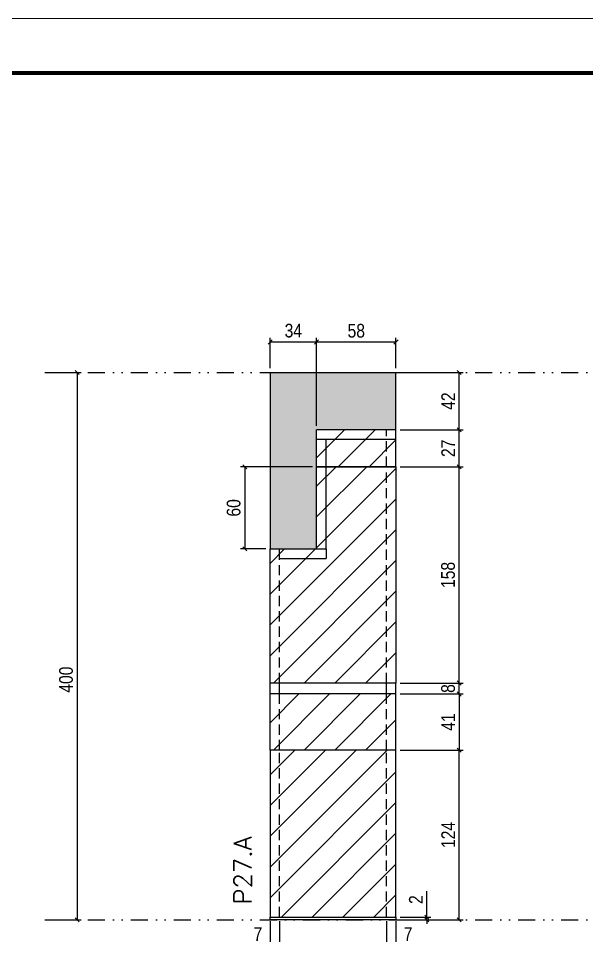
# Model space of a CAD drawing. Extents: x 28748 to 35002, y 14885 to 43501.
# Drawn here: x 29164 to 29579, y 39385 to 40055 of the extents above; entities that cross this region are included whole.
import ezdxf

# ---------------------------------------------------------------- set-up
doc = ezdxf.new("R2010")
doc.units = 0
for name, pattern in [('DASHED', [0.75, 0.5, -0.25]), ('DIVIDE2', [0.625, 0.25, -0.125, 0, -0.125, 0, -0.125]), ('HIDDEN', [0.375, 0.25, -0.125])]:
    doc.linetypes.add(name, pattern=pattern)
for name, color, linetype in [('COTA', 241, 'Continuous'), ('Nível', 160, 'Continuous'), ('Painéis', 200, 'Continuous'), ('SARR_2.2x7', 40, 'Continuous'), ('Sarrafo de Pressão', 42, 'HIDDEN')]:
    doc.layers.add(name, color=color, linetype=linetype)
for name, color, linetype, lineweight in [('Folhas', 255, 'Continuous', 9), ('Hachura', 251, 'Continuous', 9), ('SARRAFO DE PRESSAO', 251, 'DASHED', 9), ('Texto Seção', 7, 'Continuous', 15)]:
    doc.layers.add(name, color=color, linetype=linetype, lineweight=lineweight)
doc.styles.add('COTA TECNICA', font='techl___.ttf', dxfattribs={"height": 10})
doc.styles.add('COTA TECNICA-50', font='techl___.ttf', dxfattribs={"height": 10})
doc.styles.add('REGUA-120', font='ROMANS.shx', dxfattribs={"height": 15})
doc.dimstyles.new('COTA PAINEL-50', dxfattribs={"dimtxt": 10, "dimasz": 3, "dimexe": 3, "dimexo": 3, "dimgap": 3, "dimtad": 1, "dimdec": 1, "dimzin": 12, "dimdsep": 46, "dimtxsty": 'COTA TECNICA-50', "dimblk1": 'OBLIQUE', "dimblk2": 'OBLIQUE', "dimsah": 1, "dimcen": 0.9, "dimclrd": 4, "dimclre": 4, "dimclrt": 240, "dimadec": 1, "dimazin": 3, "dimtfac": 1, "dimtdec": 1, "dimtmove": 0, "dimatfit": 3, "dimfxl": 1, "dimtolj": 1, "dimtzin": 12, "dimarcsym": 0})
doc.dimstyles.new('PAINEL', dxfattribs={"dimtxt": 10, "dimasz": 3, "dimexe": 3, "dimexo": 3, "dimgap": 3, "dimtad": 1, "dimdec": 1, "dimzin": 12, "dimdsep": 46, "dimtxsty": 'COTA TECNICA', "dimblk1": 'OBLIQUE', "dimblk2": 'OBLIQUE', "dimsah": 1, "dimcen": 0.9, "dimclrd": 4, "dimclre": 4, "dimclrt": 240, "dimadec": 1, "dimazin": 3, "dimtfac": 1, "dimtdec": 1, "dimtmove": 0, "dimatfit": 3, "dimfxl": 1, "dimtolj": 1, "dimtzin": 12, "dimarcsym": 0})

# ---------------------------------------------------------------- blocks, each defined once
blk = doc.blocks.new('9999999999')
at = {"layer": 'Folhas'}
blk.add_lwpolyline([(98138.98, 34190.21), (99623.98, 34190.21), (99623.98, 35240.21), (98138.98, 35240.21)], close=True, dxfattribs=at)
at = {"layer": 'Folhas', "color": 30, "const_width": 3}
blk.add_lwpolyline([(98213.98, 34230.21), (99583.98, 34230.21), (99583.98, 35200.21), (98213.98, 35200.21)], close=True, dxfattribs=at)
blk = doc.blocks.new('_Oblique')
at = {"color": 0, "linetype": 'ByBlock', "lineweight": -2}
blk.add_line((-0.5, -0.5), (0.5, 0.5), dxfattribs=at)
blk = doc.blocks.new('*D1431')
at = {"layer": 'COTA', "color": 4, "linetype": 'ByBlock', "lineweight": -2, "transparency": 16777216}
for p, q in [((29186, 39796.3), (29209.72, 39796.3)), ((29206.72, 39796.3), (29206.72, 39396.3)), ((29186, 39396.3), (29209.72, 39396.3))]:
    blk.add_line(p, q, dxfattribs=at)
at = {"layer": 'Defpoints', "color": 0, "linetype": 'ByBlock', "transparency": 16777216}
for p in [(29183, 39796.3), (29183, 39396.3), (29206.72, 39396.3)]:
    blk.add_point(p, dxfattribs=at)
at = {"layer": 'COTA', "color": 4, "linetype": 'ByBlock', "lineweight": -2, "transparency": 16777216, "xscale": 3, "yscale": 3, "zscale": 3}
for p, rotation in [((29206.72, 39796.3), 90), ((29206.72, 39396.3), 270)]:
    blk.add_blockref('_Oblique', p, dxfattribs=dict(at, rotation=rotation))
at = {"layer": 'COTA', "color": 240, "linetype": 'ByBlock', "transparency": 16777216, "insert": (29198.61, 39571.8), "char_height": 10, "attachment_point": 5, "rotation": 90, "style": 'COTA TECNICA'}
blk.add_mtext('\\A1;400', dxfattribs=at)
blk = doc.blocks.new('*D167')
at = {"layer": 'COTA', "color": 4, "lineweight": -2, "transparency": 16777216}
for p, q in [((29347.7, 39395.3), (29347.7, 39341.13)), ((29439.7, 39395.3), (29439.7, 39341.13)), ((29347.7, 39344.13), (29439.7, 39344.13))]:
    blk.add_line(p, q, dxfattribs=at)
at = {"layer": 'Defpoints', "color": 0, "transparency": 16777216}
for p in [(29347.7, 39398.3), (29439.7, 39398.3), (29439.7, 39344.13)]:
    blk.add_point(p, dxfattribs=at)
at = {"layer": 'COTA', "color": 4, "lineweight": -2, "transparency": 16777216, "xscale": 3, "yscale": 3, "zscale": 3, "rotation": 180}
blk.add_blockref('_Oblique', (29347.7, 39344.13), dxfattribs=at)
at = {"layer": 'COTA', "color": 4, "lineweight": -2, "transparency": 16777216, "xscale": 3, "yscale": 3, "zscale": 3}
blk.add_blockref('_Oblique', (29439.7, 39344.13), dxfattribs=at)
at = {"layer": 'COTA', "color": 240, "transparency": 16777216, "insert": (29393.7, 39352.21), "char_height": 10, "attachment_point": 5, "style": 'COTA TECNICA'}
blk.add_mtext('\\A1;92', dxfattribs=at)
blk = doc.blocks.new('*D168')
at = {"layer": 'COTA', "color": 4, "lineweight": -2, "transparency": 16777216}
for p, q in [((29442.7, 39520.3), (29488.94, 39520.3)), ((29485.94, 39396.3), (29485.94, 39520.3)), ((29442.7, 39396.3), (29488.94, 39396.3))]:
    blk.add_line(p, q, dxfattribs=at)
at = {"layer": 'Defpoints', "color": 0, "transparency": 16777216}
for p in [(29439.7, 39520.3), (29485.94, 39520.3), (29439.7, 39396.3)]:
    blk.add_point(p, dxfattribs=at)
at = {"layer": 'COTA', "color": 4, "lineweight": -2, "transparency": 16777216, "xscale": 3, "yscale": 3, "zscale": 3}
for p, rotation in [((29485.94, 39520.3), 90), ((29485.94, 39396.3), 270)]:
    blk.add_blockref('_Oblique', p, dxfattribs=dict(at, rotation=rotation))
at = {"layer": 'COTA', "color": 240, "transparency": 16777216, "insert": (29477.87, 39458.3), "char_height": 10, "attachment_point": 5, "rotation": 90, "style": 'COTA TECNICA-50'}
blk.add_mtext('\\A1;124', dxfattribs=at)
blk = doc.blocks.new('*D169')
at = {"layer": 'COTA', "color": 4, "lineweight": -2, "transparency": 16777216}
for p, q in [((29462.23, 39398.3), (29462.23, 39417.1)), ((29442.7, 39398.3), (29465.23, 39398.3)), ((29442.7, 39396.3), (29465.23, 39396.3)), ((29462.23, 39396.3), (29462.23, 39398.3)), ((29462.23, 39396.3), (29462.23, 39393.3))]:
    blk.add_line(p, q, dxfattribs=at)
at = {"layer": 'Defpoints', "color": 0, "transparency": 16777216}
for p in [(29439.7, 39398.3), (29439.7, 39396.3), (29462.23, 39396.3)]:
    blk.add_point(p, dxfattribs=at)
at = {"layer": 'COTA', "color": 4, "lineweight": -2, "transparency": 16777216, "xscale": 3, "yscale": 3, "zscale": 3}
for p, rotation in [((29462.23, 39398.3), 270), ((29462.23, 39396.3), 90)]:
    blk.add_blockref('_Oblique', p, dxfattribs=dict(at, rotation=rotation))
at = {"layer": 'COTA', "color": 240, "transparency": 16777216, "insert": (29454.23, 39411.05), "char_height": 10, "attachment_point": 5, "rotation": 90, "style": 'COTA TECNICA-50'}
blk.add_mtext('\\A1;2', dxfattribs=at)
blk = doc.blocks.new('*D170')
at = {"layer": 'COTA', "color": 4, "lineweight": -2, "transparency": 16777216}
for p, q in [((29354.7, 39395.3), (29354.7, 39374.79)), ((29347.7, 39393.3), (29347.7, 39374.79)), ((29347.7, 39377.79), (29332.97, 39377.79)), ((29354.7, 39377.79), (29347.7, 39377.79))]:
    blk.add_line(p, q, dxfattribs=at)
at = {"layer": 'Defpoints', "color": 0, "transparency": 16777216}
for p in [(29347.7, 39396.3), (29354.7, 39398.3), (29347.7, 39377.79)]:
    blk.add_point(p, dxfattribs=at)
at = {"layer": 'COTA', "color": 4, "lineweight": -2, "transparency": 16777216, "xscale": 3, "yscale": 3, "zscale": 3, "rotation": 180}
blk.add_blockref('_Oblique', (29347.7, 39377.79), dxfattribs=at)
at = {"layer": 'COTA', "color": 4, "lineweight": -2, "transparency": 16777216, "xscale": 3, "yscale": 3, "zscale": 3}
blk.add_blockref('_Oblique', (29354.7, 39377.79), dxfattribs=at)
at = {"layer": 'COTA', "color": 240, "transparency": 16777216, "insert": (29338.84, 39385.87), "char_height": 10, "attachment_point": 5, "style": 'COTA TECNICA-50'}
blk.add_mtext('\\A1;7', dxfattribs=at)
blk = doc.blocks.new('*D171')
at = {"layer": 'COTA', "color": 4, "lineweight": -2, "transparency": 16777216}
for p, q in [((29432.7, 39395.3), (29432.7, 39374.79)), ((29439.7, 39393.3), (29439.7, 39374.79)), ((29432.7, 39377.79), (29439.7, 39377.79)), ((29439.7, 39377.79), (29454.43, 39377.79))]:
    blk.add_line(p, q, dxfattribs=at)
at = {"layer": 'Defpoints', "color": 0, "transparency": 16777216}
for p in [(29432.7, 39398.3), (29439.7, 39396.3), (29439.7, 39377.79)]:
    blk.add_point(p, dxfattribs=at)
at = {"layer": 'COTA', "color": 4, "lineweight": -2, "transparency": 16777216, "xscale": 3, "yscale": 3, "zscale": 3, "rotation": 180}
blk.add_blockref('_Oblique', (29432.7, 39377.79), dxfattribs=at)
at = {"layer": 'COTA', "color": 4, "lineweight": -2, "transparency": 16777216, "xscale": 3, "yscale": 3, "zscale": 3}
blk.add_blockref('_Oblique', (29439.7, 39377.79), dxfattribs=at)
at = {"layer": 'COTA', "color": 240, "transparency": 16777216, "insert": (29448.57, 39385.87), "char_height": 10, "attachment_point": 5, "style": 'COTA TECNICA-50'}
blk.add_mtext('\\A1;7', dxfattribs=at)
blk = doc.blocks.new('*D360')
at = {"layer": 'COTA', "color": 4, "linetype": 'ByBlock', "lineweight": -2, "transparency": 16777216}
for p, q in [((29442.7, 39727.3), (29488.94, 39727.3)), ((29485.94, 39569.3), (29485.94, 39727.3)), ((29442.7, 39569.3), (29488.94, 39569.3))]:
    blk.add_line(p, q, dxfattribs=at)
at = {"layer": 'Defpoints', "color": 0, "linetype": 'ByBlock', "transparency": 16777216}
for p in [(29439.7, 39727.3), (29485.94, 39727.3), (29439.7, 39569.3)]:
    blk.add_point(p, dxfattribs=at)
at = {"layer": 'COTA', "color": 4, "linetype": 'ByBlock', "lineweight": -2, "transparency": 16777216, "xscale": 3, "yscale": 3, "zscale": 3}
for p, rotation in [((29485.94, 39727.3), 90), ((29485.94, 39569.3), 270)]:
    blk.add_blockref('_Oblique', p, dxfattribs=dict(at, rotation=rotation))
at = {"layer": 'COTA', "color": 240, "linetype": 'ByBlock', "transparency": 16777216, "insert": (29477.81, 39648.3), "char_height": 10, "attachment_point": 5, "rotation": 90, "style": 'COTA TECNICA'}
blk.add_mtext('\\A1;158', dxfattribs=at)
blk = doc.blocks.new('*D2094')
at = {"layer": 'COTA', "color": 4, "lineweight": -2, "transparency": 16777216}
for p, q in [((29442.7, 39754.3), (29488.94, 39754.3)), ((29485.94, 39727.3), (29485.94, 39754.3)), ((29442.7, 39727.3), (29488.94, 39727.3))]:
    blk.add_line(p, q, dxfattribs=at)
at = {"layer": 'Defpoints', "color": 0, "transparency": 16777216}
for p in [(29439.7, 39754.3), (29485.94, 39754.3), (29439.7, 39727.3)]:
    blk.add_point(p, dxfattribs=at)
at = {"layer": 'COTA', "color": 4, "lineweight": -2, "transparency": 16777216, "xscale": 3, "yscale": 3, "zscale": 3}
for p, rotation in [((29485.94, 39754.3), 90), ((29485.94, 39727.3), 270)]:
    blk.add_blockref('_Oblique', p, dxfattribs=dict(at, rotation=rotation))
at = {"layer": 'COTA', "color": 240, "transparency": 16777216, "insert": (29477.87, 39740.8), "char_height": 10, "attachment_point": 5, "rotation": 90, "style": 'COTA TECNICA'}
blk.add_mtext('\\A1;27', dxfattribs=at)
blk = doc.blocks.new('*D2095')
at = {"layer": 'COTA', "color": 4, "lineweight": -2, "transparency": 16777216}
for p, q in [((29347.7, 39799.3), (29347.7, 39821.55)), ((29347.7, 39818.55), (29381.7, 39818.55)), ((29381.7, 39757.3), (29381.7, 39821.55))]:
    blk.add_line(p, q, dxfattribs=at)
at = {"layer": 'Defpoints', "color": 0, "transparency": 16777216}
for p in [(29381.7, 39818.55), (29347.7, 39796.3), (29381.7, 39754.3)]:
    blk.add_point(p, dxfattribs=at)
at = {"layer": 'COTA', "color": 4, "lineweight": -2, "transparency": 16777216, "xscale": 3, "yscale": 3, "zscale": 3, "rotation": 180}
blk.add_blockref('_Oblique', (29347.7, 39818.55), dxfattribs=at)
at = {"layer": 'COTA', "color": 4, "lineweight": -2, "transparency": 16777216, "xscale": 3, "yscale": 3, "zscale": 3}
blk.add_blockref('_Oblique', (29381.7, 39818.55), dxfattribs=at)
at = {"layer": 'COTA', "color": 240, "transparency": 16777216, "insert": (29364.7, 39826.77), "char_height": 10, "attachment_point": 5, "style": 'COTA TECNICA'}
blk.add_mtext('\\A1;34', dxfattribs=at)
blk = doc.blocks.new('*D2096')
at = {"layer": 'COTA', "color": 4, "lineweight": -2, "transparency": 16777216}
for p, q in [((29378.7, 39727.3), (29326.19, 39727.3)), ((29329.19, 39727.3), (29329.19, 39667.3)), ((29344.7, 39667.3), (29326.19, 39667.3))]:
    blk.add_line(p, q, dxfattribs=at)
at = {"layer": 'Defpoints', "color": 0, "transparency": 16777216}
for p in [(29381.7, 39727.3), (29329.19, 39667.3), (29347.7, 39667.3)]:
    blk.add_point(p, dxfattribs=at)
at = {"layer": 'COTA', "color": 4, "lineweight": -2, "transparency": 16777216, "xscale": 3, "yscale": 3, "zscale": 3}
for p, rotation in [((29329.19, 39727.3), 90), ((29329.19, 39667.3), 270)]:
    blk.add_blockref('_Oblique', p, dxfattribs=dict(at, rotation=rotation))
at = {"layer": 'COTA', "color": 240, "transparency": 16777216, "insert": (29321.09, 39697.3), "char_height": 10, "attachment_point": 5, "rotation": 90, "style": 'COTA TECNICA'}
blk.add_mtext('\\A1;60', dxfattribs=at)
blk = doc.blocks.new('*D2205')
at = {"layer": 'COTA', "color": 4, "lineweight": -2, "transparency": 16777216}
for p, q in [((29381.7, 39757.3), (29381.7, 39821.55)), ((29381.7, 39818.55), (29439.7, 39818.55)), ((29439.7, 39799.3), (29439.7, 39821.55))]:
    blk.add_line(p, q, dxfattribs=at)
at = {"layer": 'Defpoints', "color": 0, "transparency": 16777216}
for p in [(29439.7, 39818.55), (29439.7, 39796.3), (29381.7, 39754.3)]:
    blk.add_point(p, dxfattribs=at)
at = {"layer": 'COTA', "color": 4, "lineweight": -2, "transparency": 16777216, "xscale": 3, "yscale": 3, "zscale": 3, "rotation": 180}
blk.add_blockref('_Oblique', (29381.7, 39818.55), dxfattribs=at)
at = {"layer": 'COTA', "color": 4, "lineweight": -2, "transparency": 16777216, "xscale": 3, "yscale": 3, "zscale": 3}
blk.add_blockref('_Oblique', (29439.7, 39818.55), dxfattribs=at)
at = {"layer": 'COTA', "color": 240, "transparency": 16777216, "insert": (29410.7, 39826.68), "char_height": 10, "attachment_point": 5, "style": 'COTA TECNICA'}
blk.add_mtext('\\A1;58', dxfattribs=at)
blk = doc.blocks.new('*D2206')
at = {"layer": 'COTA', "color": 4, "lineweight": -2, "transparency": 16777216}
for p, q in [((29442.7, 39796.3), (29488.94, 39796.3)), ((29485.94, 39754.3), (29485.94, 39796.3)), ((29442.7, 39754.3), (29488.94, 39754.3))]:
    blk.add_line(p, q, dxfattribs=at)
at = {"layer": 'Defpoints', "color": 0, "transparency": 16777216}
for p in [(29439.7, 39796.3), (29485.94, 39796.3), (29439.7, 39754.3)]:
    blk.add_point(p, dxfattribs=at)
at = {"layer": 'COTA', "color": 4, "lineweight": -2, "transparency": 16777216, "xscale": 3, "yscale": 3, "zscale": 3}
for p, rotation in [((29485.94, 39796.3), 90), ((29485.94, 39754.3), 270)]:
    blk.add_blockref('_Oblique', p, dxfattribs=dict(at, rotation=rotation))
at = {"layer": 'COTA', "color": 240, "transparency": 16777216, "insert": (29477.87, 39775.3), "char_height": 10, "attachment_point": 5, "rotation": 90, "style": 'COTA TECNICA'}
blk.add_mtext('\\A1;42', dxfattribs=at)
blk = doc.blocks.new('*D2370')
at = {"layer": 'COTA', "color": 4, "lineweight": -2, "transparency": 16777216}
for p, q in [((29442.7, 39561.3), (29488.94, 39561.3)), ((29485.94, 39561.3), (29485.94, 39520.3)), ((29442.7, 39520.3), (29488.94, 39520.3))]:
    blk.add_line(p, q, dxfattribs=at)
at = {"layer": 'Defpoints', "color": 0, "transparency": 16777216}
for p in [(29439.7, 39561.3), (29439.7, 39520.3), (29485.94, 39520.3)]:
    blk.add_point(p, dxfattribs=at)
at = {"layer": 'COTA', "color": 4, "lineweight": -2, "transparency": 16777216, "xscale": 3, "yscale": 3, "zscale": 3}
for p, rotation in [((29485.94, 39561.3), 90), ((29485.94, 39520.3), 270)]:
    blk.add_blockref('_Oblique', p, dxfattribs=dict(at, rotation=rotation))
at = {"layer": 'COTA', "color": 240, "transparency": 16777216, "insert": (29477.87, 39540.8), "char_height": 10, "attachment_point": 5, "rotation": 90, "style": 'COTA TECNICA'}
blk.add_mtext('\\A1;41', dxfattribs=at)
blk = doc.blocks.new('*D2509')
at = {"layer": 'COTA', "color": 4, "lineweight": -2, "transparency": 16777216}
for p, q in [((29442.7, 39569.3), (29488.94, 39569.3)), ((29485.94, 39561.3), (29485.94, 39569.3)), ((29442.7, 39561.3), (29488.94, 39561.3))]:
    blk.add_line(p, q, dxfattribs=at)
at = {"layer": 'Defpoints', "color": 0, "transparency": 16777216}
for p in [(29439.7, 39569.3), (29485.94, 39569.3), (29439.7, 39561.3)]:
    blk.add_point(p, dxfattribs=at)
at = {"layer": 'COTA', "color": 4, "lineweight": -2, "transparency": 16777216, "xscale": 3, "yscale": 3, "zscale": 3}
for p, rotation in [((29485.94, 39569.3), 90), ((29485.94, 39561.3), 270)]:
    blk.add_blockref('_Oblique', p, dxfattribs=dict(at, rotation=rotation))
at = {"layer": 'COTA', "color": 240, "transparency": 16777216, "insert": (29477.85, 39565.3), "char_height": 10, "attachment_point": 5, "rotation": 90, "style": 'COTA TECNICA'}
blk.add_mtext('\\A1;8', dxfattribs=at)

msp = doc.modelspace()

# ---------------------------------------------------------------- hatches: boundary and pattern name
at = {"layer": 'COTA', "linetype": 'ByBlock'}
h = msp.add_hatch(dxfattribs=at)
h.set_pattern_fill('AR-CONC', color=256, scale=0.03)
h.set_pattern_definition([(50, (0, 49), (5.46554007, -0.47817257), [0.5715, -6.2865]), (355, (0, 49), (-1.05730264, 5.73170536), [0.4572, -5.0292175]), (100.451445, (0.4555, 48.96), (4.4082374, 5.25353256), [0.48570026, -5.34270734]), (46.1842, (0, 50.524), (8.1323712, -1.2612698), [0.85725, -9.42975]), (96.635558, (0.678, 50.419), (7.122124, 7.4227837), [0.7285507, -8.0140682]), (351.184151, (0, 50.524), (7.122124, 7.4227837), [0.685799, -7.543792]), (21, (0.762, 50.143), (4.54843174, -3.06795595), [0.5715, -6.2865]), (326, (0.762, 50.143), (1.85406085, 5.525639), [0.4572, -5.0292]), (71.451445, (1.141, 49.8873), (6.4024926, 2.45768307), [0.48570026, -5.3426981]), (37.5, (0, 49), (0.0926581, 2.53665117), [0, -4.96824, 0, -5.1054, 0, -5.04825]), (7.5, (0, 49), (2.00458988, 3.00541724), [0, -2.91084, 0, -4.85394, 0, -1.92405]), (327.5, (-1.6993, 49), (4.067717855, -0.17186232), [0, -1.905, 0, -5.9436, 0, -7.8867]), (317.5, (-2.4613, 49), (4.44387544, 0.76279473), [0, -2.4765, 0, -3.94716, 0, -5.6007])])
h.paths.add_polyline_path([(29347.7, 39667.3), (29381.7, 39667.3), (29381.7, 39727.3), (29381.7, 39754.3), (29439.7, 39754.3), (29439.7, 39796.3), (29347.7, 39796.3)])
at = {"layer": 'Hachura'}
h = msp.add_hatch(dxfattribs=at)
h.set_pattern_fill('ANSI31', color=256, scale=5)
h.set_pattern_definition([(45, (-7e-12, -20), (-11.22532, 11.22532), [])])
h.paths.add_polyline_path([(29381.7, 39754.3), (29381.7, 39727.3), (29439.7, 39727.3), (29439.7, 39754.3)])
h = msp.add_hatch(dxfattribs=at)
h.set_pattern_fill('ANSI31', color=256, scale=5)
h.set_pattern_definition([(45, (0, 49), (-11.22532, 11.22532), [])])
h.paths.add_polyline_path([(29381.7, 39667.3), (29347.7, 39667.3), (29347.7, 39569.3), (29439.7, 39569.3), (29439.7, 39727.3), (29381.7, 39727.3)])
h = msp.add_hatch(dxfattribs=at)
h.set_pattern_fill('ANSI31', color=256, scale=5)
h.paths.add_polyline_path([(29439.7, 39561.3), (29347.7, 39561.3), (29347.7, 39520.3), (29439.7, 39520.3)])
at = {"layer": 'Hachura', "linetype": 'ByBlock'}
h = msp.add_hatch(dxfattribs=at)
h.set_pattern_fill('ANSI31', color=256, scale=5)
h.set_pattern_definition([(45, (-100272.658, 8260.539), (-11.2253202, 11.2253202), [])])
h.paths.add_polyline_path([(29439.7, 39520.3), (29347.7, 39520.3), (29347.7, 39398.3), (29439.7, 39398.3)])

# ---------------------------------------------------------------- linework, layer by layer
at = {"layer": 'COTA', "linetype": 'ByBlock'}
for p, q in [((29347.7, 39796.3), (29347.7, 39667.3)), ((29347.7, 39796.3), (29439.7, 39796.3)), ((29439.7, 39754.3), (29439.7, 39796.3))]:
    msp.add_line(p, q, dxfattribs=at)
at = {"layer": 'Nível', "color": 4, "linetype": 'DIVIDE2', "ltscale": 50}
for p, q in [((29183, 39796.3), (30193.34, 39796.3)), ((29183, 39396.3), (30193.34, 39396.3))]:
    msp.add_line(p, q, dxfattribs=at)
at = {"layer": 'Painéis'}
for p, q in [((29381.7, 39727.3), (29381.7, 39754.3)), ((29439.7, 39754.3), (29381.7, 39754.3)), ((29439.7, 39727.3), (29439.7, 39754.3)), ((29439.7, 39727.3), (29381.7, 39727.3)), ((29381.7, 39667.3), (29381.7, 39727.3)), ((29381.7, 39727.3), (29439.7, 39727.3)), ((29439.7, 39727.3), (29439.7, 39569.3)), ((29347.7, 39569.3), (29347.7, 39667.3)), ((29347.7, 39667.3), (29381.7, 39667.3)), ((29439.7, 39569.3), (29347.7, 39569.3)), ((29347.7, 39520.3), (29347.7, 39569.3)), ((29439.7, 39520.3), (29439.7, 39569.3)), ((29439.7, 39561.3), (29347.7, 39561.3))]:
    msp.add_line(p, q, dxfattribs=at)
for points in [[(29347.7, 39398.3), (29439.7, 39398.3), (29439.7, 39520.3), (29347.7, 39520.3)], [(29347.7, 39398.3), (29439.7, 39398.3), (29439.7, 39396.3), (29347.7, 39396.3)]]:
    msp.add_lwpolyline(points, close=True, dxfattribs=at)
at = {"layer": 'SARR_2.2x7'}
for p, q in [((29439.7, 39747.3), (29381.7, 39747.3)), ((29388.7, 39727.3), (29388.7, 39747.3)), ((29388.7, 39667.3), (29388.7, 39727.3)), ((29381.7, 39667.3), (29388.7, 39667.3)), ((29388.7, 39667.3), (29388.7, 39660.3)), ((29354.7, 39660.3), (29388.7, 39660.3))]:
    msp.add_line(p, q, dxfattribs=at)
at = {"layer": 'Sarrafo de Pressão', "ltscale": 30}
for p, q in [((29432.7, 39727.3), (29432.7, 39754.3)), ((29432.7, 39569.3), (29432.7, 39727.3)), ((29354.7, 39569.3), (29354.7, 39667.3)), ((29354.7, 39561.3), (29354.7, 39569.3)), ((29432.7, 39561.3), (29432.7, 39569.3)), ((29354.7, 39520.3), (29354.7, 39561.3)), ((29432.7, 39520.3), (29432.7, 39561.3)), ((29354.7, 39398.3), (29354.7, 39520.3)), ((29432.7, 39398.3), (29432.7, 39520.3))]:
    msp.add_line(p, q, dxfattribs=at)

# ---------------------------------------------------------------- block references
at = {"layer": 'SARRAFO DE PRESSAO', "color": 6, "linetype": 'ByBlock'}
msp.add_blockref('9999999999', (-69390.64, 4814.81), dxfattribs=at)

# ---------------------------------------------------------------- texts
at = {"layer": 'Texto Seção', "insert": (29334.23, 39407.55), "char_height": 13, "width": 285.3299, "attachment_point": 7, "rotation": 90, "style": 'REGUA-120'}
msp.add_mtext('P27.A', dxfattribs=at)

# ---------------------------------------------------------------- dimensions: what is measured, and where the dimension line sits
at = {"layer": 'COTA'}
for base, p1, p2, dimstyle, picture, middle in [((29381.7, 39818.55), (29347.7, 39796.3), (29381.7, 39754.3), 'PAINEL', '*D2095', (29364.7, 39826.77)), ((29439.7, 39818.55), (29381.7, 39754.3), (29439.7, 39796.3), 'PAINEL', '*D2205', (29410.7, 39826.68)), ((29439.7, 39377.79), (29432.7, 39398.3), (29439.7, 39396.3), 'COTA PAINEL-50', '*D171', (29448.57, 39385.87))]:
    dim = msp.add_linear_dim(base=base, p1=p1, p2=p2, dimstyle=dimstyle, dxfattribs=at)
    dim.commit()
    dim.dimension.update_dxf_attribs({"geometry": picture, "text_midpoint": middle})
at = {"layer": 'COTA', "linetype": 'ByBlock'}
dim = msp.add_linear_dim(base=(29206.72, 39396.3), p1=(29183, 39796.3), p2=(29183, 39396.3), angle=90, dimstyle='PAINEL', dxfattribs=at)
dim.commit()
dim.dimension.update_dxf_attribs({"geometry": '*D1431', "text_midpoint": (29206.72, 39571.8), "dimtype": 160})
at = {"layer": 'COTA'}
for base, p1, p2, angle, dimstyle, picture, middle in [((29485.94, 39796.3), (29439.7, 39754.3), (29439.7, 39796.3), 90, 'PAINEL', '*D2206', (29477.87, 39775.3)), ((29485.94, 39754.3), (29439.7, 39727.3), (29439.7, 39754.3), 90, 'PAINEL', '*D2094', (29477.87, 39740.8)), ((29329.19, 39667.3), (29381.7, 39727.3), (29347.7, 39667.3), 90, 'PAINEL', '*D2096', (29321.09, 39697.3)), ((29485.94, 39520.3), (29439.7, 39561.3), (29439.7, 39520.3), 90, 'PAINEL', '*D2370', (29477.87, 39540.8)), ((29485.94, 39520.3), (29439.7, 39396.3), (29439.7, 39520.3), 90, 'COTA PAINEL-50', '*D168', (29477.87, 39458.3)), ((29347.7, 39377.79), (29354.7, 39398.3), (29347.7, 39396.3), 180, 'COTA PAINEL-50', '*D170', (29338.84, 39385.87))]:
    dim = msp.add_linear_dim(base=base, p1=p1, p2=p2, angle=angle, dimstyle=dimstyle, dxfattribs=at)
    dim.commit()
    dim.dimension.update_dxf_attribs({"geometry": picture, "text_midpoint": middle})
at = {"layer": 'COTA', "linetype": 'ByBlock'}
dim = msp.add_linear_dim(base=(29485.94, 39727.3), p1=(29439.7, 39569.3), p2=(29439.7, 39727.3), angle=90, dimstyle='PAINEL', dxfattribs=at)
dim.commit()
dim.dimension.update_dxf_attribs({"geometry": '*D360', "text_midpoint": (29477.81, 39648.3)})
at = {"layer": 'COTA'}
for base, p1, p2, dimstyle, picture, middle in [((29485.94, 39569.3), (29439.7, 39561.3), (29439.7, 39569.3), 'PAINEL', '*D2509', (29485.94, 39565.3)), ((29462.23, 39396.3), (29439.7, 39398.3), (29439.7, 39396.3), 'COTA PAINEL-50', '*D169', (29462.23, 39411.05))]:
    dim = msp.add_linear_dim(base=base, p1=p1, p2=p2, angle=90, dimstyle=dimstyle, dxfattribs=at)
    dim.commit()
    dim.dimension.update_dxf_attribs({"geometry": picture, "text_midpoint": middle, "dimtype": 160})
dim = msp.add_linear_dim(base=(29439.7, 39344.13), p1=(29347.7, 39398.3), p2=(29439.7, 39398.3), dimstyle='PAINEL', override={"dimarcsym": 2}, dxfattribs=at)
dim.commit()
dim.dimension.update_dxf_attribs({"geometry": '*D167', "text_midpoint": (29393.7, 39352.21)})

doc.saveas('drawing.dxf')
